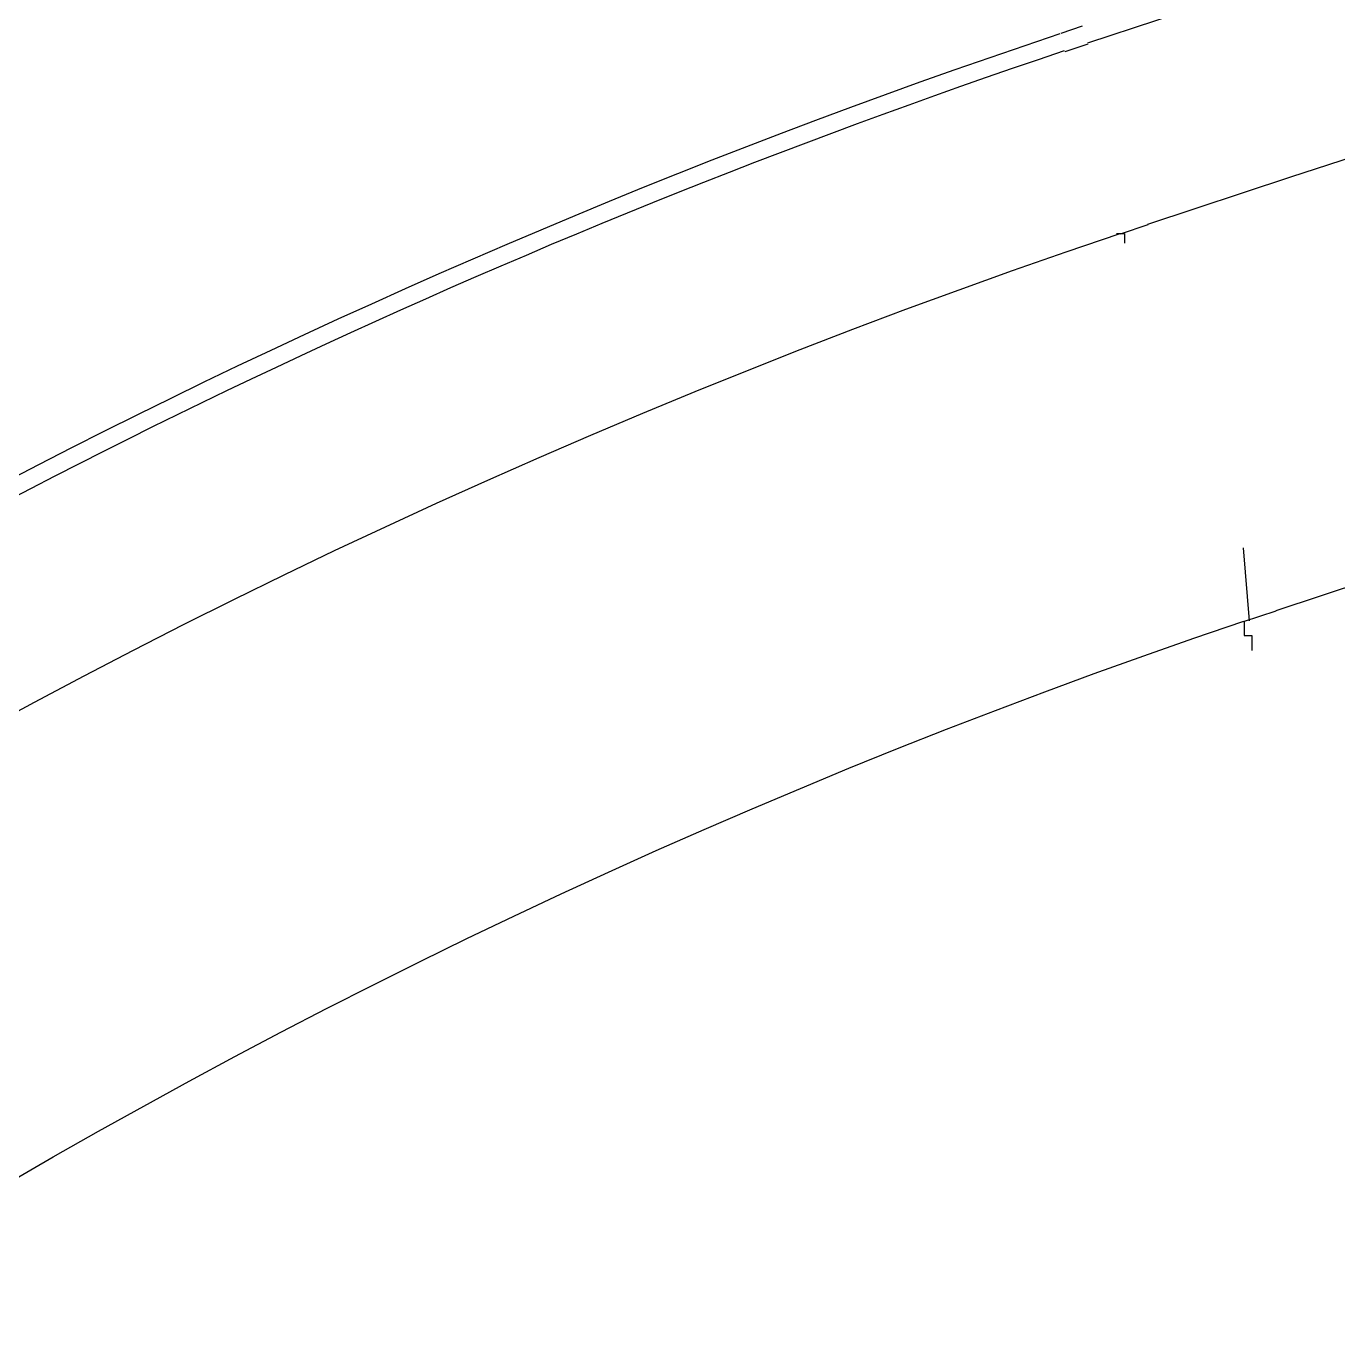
# Model space of a CAD drawing. Header units: millimetres. Extents: x 2698011 to 2856548, y 1019778 to 1210064.
# Drawn here: x 2780818.71 to 2780835.16, y 1124038.85 to 1124055.22 of the extents above; entities that cross this region are included whole.
import ezdxf

# ---------------------------------------------------------------- set-up
doc = ezdxf.new("R2010")
doc.units = ezdxf.units.MM
doc.layers.add('Bloques borde', color=9, linetype='Continuous')
doc.layers.add('Y_ CAJAS', color=9, linetype='Continuous')

# ---------------------------------------------------------------- blocks, each defined once
blk = doc.blocks.new('CO ALURA_  2500 tras 1120 CE ESQ - Inc')
at = {"layer": 'Bloques borde', "linetype": 'Continuous'}
for p, q in [((0.0120407947200079, -0.0844121626092545), (0.0119642378708704, -0.085327835962147)), ((0.0120407947200079, -0.0844121626092545), (0.0119642378708704, -0.085327835962147)), ((0.0119651464987953, -0.08440331996678199), (0.0123733835138751, -0.0845388146660042)), ((0.0119651464987953, -0.08440331996678199), (0.0123733835138751, -0.0845388146660042)), ((0.0104214196400392, -0.0892664900335234), (0.0107674383692142, -0.0893814484011131)), ((0.0104214196400392, -0.0892664900335234), (0.0107674383692142, -0.0893814484011131)), ((0.0097277023308209, -0.0915527210343044), (0.0100156119574706, -0.0916486937446592)), ((0.0097277023308209, -0.0915527210343044), (0.0100156119574706, -0.0916486937446592)), ((0.0099428119387142, -0.0918682225726855), (0.0096719022377556, -0.0917779250377038)), ((0.0099428119387142, -0.0918682225726855), (0.0096719022377556, -0.0917779250377038))]:
    blk.add_line(p, q, dxfattribs=at)
at = {"layer": 'Bloques borde'}
for points in [[(0.0119699369485318, -0.0844090805341722, 0), (0.0119699369485318, -0.0844090805341722, 0), (0.0119699369485318, -0.0844090805341722, 0), (0.0119699369485318, -0.0844090805341722, 0), (0.0119699369485318, -0.0844090805341722, 0), (0.0119699369485318, -0.0844090805341722, 0), (0.0119699369485318, -0.0844090805341722, 0), (0.0119699369485318, -0.0844090805341722, 0), (0.0119699369485318, -0.0844090805341722, 0), (0.0119699369485318, -0.0844090805341722, 0), (0.0119699369485318, -0.0844090805341722, 0), (0.0119699369485318, -0.0844090805341722, 0), (0.0119699369485318, -0.0844090805341722, 0), (0.0119699369485318, -0.0844090805341722, 0), (0.0119699369485318, -0.0844090805341722, 0), (0.0119699369485318, -0.0844090805341722, 0), (0.0119699369485318, -0.0844090805341722, 0), (0.0119699369485318, -0.0844090805341722, 0), (0.0119699369485318, -0.0844090805341722, 0), (0.0119699369485318, -0.0844090805341722, 0), (0.0119699369485318, -0.0844090805341722, 0), (0.0119699369485318, -0.0844090805341722, 0), (0.0119699369485318, -0.0844090805341722, 0), (0.0119699369485318, -0.084399080534169, 0), (0.0119699369485318, -0.084399080534169, 0), (0.0119699369485318, -0.084399080534169, 0), (0.0119699369485318, -0.084399080534169, 0), (0.0119699369485318, -0.084399080534169, 0), (0.0119699369485318, -0.084399080534169, 0), (0.0119699369485318, -0.084399080534169, 0), (0.0119699369485318, -0.084399080534169, 0), (0.0119699369485318, -0.084399080534169, 0), (0.0119699369485318, -0.084399080534169, 0), (0.0119699369485318, -0.084399080534169, 0), (0.0119699369485318, -0.084399080534169, 0), (0.0119699369485318, -0.084399080534169, 0), (0.0119699369485318, -0.084399080534169, 0), (0.0119699369485318, -0.084399080534169, 0), (0.0119699369485318, -0.084399080534169, 0), (0.0119699369485318, -0.084399080534169, 0), (0.0119699369485318, -0.084399080534169, 0), (0.0119699369485318, -0.084399080534169, 0), (0.0119699369485318, -0.084399080534169, 0), (0.0119699369485318, -0.084399080534169, 0), (0.0119699369485318, -0.084399080534169, 0), (0.0119699369485318, -0.084399080534169, 0), (0.0119699369485318, -0.084399080534169, 0), (0.0119699369485318, -0.084399080534169, 0), (0.0119699369485318, -0.084399080534169, 0), (0.0119699369485318, -0.0843890805341658, 0), (0.0119699369485318, -0.0843890805341658, 0), (0.0119699369485318, -0.0843890805341658, 0), (0.0119699369485318, -0.0843890805341658, 0), (0.0119699369485318, -0.0843890805341658, 0), (0.0119699369485318, -0.0843890805341658, 0), (0.0119699369485318, -0.0843890805341658, 0), (0.0119699369485318, -0.0843890805341658, 0), (0.0119699369485318, -0.0843890805341658, 0), (0.0119699369485318, -0.0843890805341658, 0), (0.0119699369485318, -0.0843890805341658, 0), (0.0119699369485318, -0.0843890805341658, 0), (0.0119699369485318, -0.0843890805341658, 0), (0.0119699369485318, -0.0843890805341658, 0), (0.0119699369485318, -0.0843890805341658, 0), (0.0119699369485318, -0.0843890805341658, 0), (0.0119699369485318, -0.0843790805341769, 0), (0.0119699369485318, -0.0843790805341769, 0), (0.0119699369485318, -0.0843790805341769, 0), (0.0119699369485318, -0.0843790805341769, 0), (0.0119699369485318, -0.0843790805341769, 0), (0.0119699369485318, -0.0843790805341769, 0), (0.0119699369485318, -0.0843790805341769, 0), (0.0119699369485318, -0.0843790805341769, 0), (0.0119699369485318, -0.0843790805341769, 0), (0.0119699369485318, -0.0843790805341769, 0), (0.0119699369485318, -0.0843790805341769, 0), (0.0119699369485318, -0.0843790805341769, 0), (0.0119699369485318, -0.0843690805341737, 0), (0.0119699369485318, -0.0843690805341737, 0), (0.0119699369485318, -0.0843690805341737, 0), (0.0119699369485318, -0.0843690805341737, 0), (0.0119699369485318, -0.0843690805341737, 0), (0.0119699369485318, -0.0843690805341737, 0), (0.0119699369485318, -0.0843690805341737, 0), (0.0119699369485318, -0.0843690805341737, 0), (0.0119699369485318, -0.0843690805341737, 0), (0.0119699369485318, -0.0843690805341737, 0), (0.0119699369485318, -0.0843690805341737, 0), (0.0119699369485318, -0.0843590805341705, 0), (0.0119699369485318, -0.0843590805341705, 0), (0.0119699369485318, -0.0843590805341705, 0), (0.0119699369485318, -0.0843590805341705, 0), (0.0119699369485318, -0.0843590805341705, 0), (0.0119699369485318, -0.0843590805341705, 0), (0.0119699369485318, -0.0843590805341705, 0), (0.0119699369485318, -0.0843590805341705, 0), (0.0119699369485318, -0.0843590805341705, 0), (0.0119699369485318, -0.0843590805341705, 0), (0.0119699369485318, -0.0843490805341674, 0), (0.0119699369485318, -0.0843490805341674, 0), (0.0119699369485318, -0.0843490805341674, 0), (0.0119699369485318, -0.0843490805341674, 0), (0.0119699369485318, -0.0843490805341674, 0), (0.0119699369485318, -0.0843490805341674, 0), (0.0119699369485318, -0.0843490805341674, 0), (0.0119699369485318, -0.0843490805341674, 0), (0.0119699369485318, -0.0843490805341674, 0), (0.0119699369485318, -0.0843390805341642, 0), (0.0119699369485318, -0.0843390805341642, 0), (0.0119699369485318, -0.0843390805341642, 0), (0.0119699369485318, -0.0843390805341642, 0), (0.0119699369485318, -0.0843390805341642, 0), (0.0119699369485318, -0.0843390805341642, 0), (0.0119699369485318, -0.0843390805341642, 0), (0.0119699369485318, -0.0843390805341642, 0), (0.0119699369485318, -0.0843290805341752, 0), (0.0119699369485318, -0.0843290805341752, 0), (0.0119699369485318, -0.0843290805341752, 0), (0.0119699369485318, -0.0843290805341752, 0), (0.0119699369485318, -0.0843290805341752, 0), (0.0119699369485318, -0.0843290805341752, 0), (0.0119699369485318, -0.0843290805341752, 0), (0.0119699369485318, -0.0843190805341721, 0), (0.0119699369485318, -0.0843190805341721, 0), (0.0119699369485318, -0.0843190805341721, 0), (0.0119699369485318, -0.0843190805341721, 0), (0.0119699369485318, -0.0843190805341721, 0), (0.0119699369485318, -0.0843190805341721, 0), (0.0119699369485318, -0.0843190805341721, 0), (0.0119699369485318, -0.0843090805341689, 0), (0.0119699369485318, -0.0843090805341689, 0), (0.0119699369485318, -0.0843090805341689, 0), (0.0119699369485318, -0.0843090805341689, 0), (0.0119699369485318, -0.0843090805341689, 0), (0.0119699369485318, -0.0843090805341689, 0), (0.0119699369485318, -0.0843090805341689, 0), (0.0119699369485318, -0.0842990805341657, 0), (0.0119699369485318, -0.0842990805341657, 0), (0.0119699369485318, -0.0842990805341657, 0), (0.0119699369485318, -0.0842990805341657, 0), (0.0119699369485318, -0.0842990805341657, 0), (0.0119699369485318, -0.0842990805341657, 0), (0.0119699369485318, -0.0842890805341767, 0), (0.0119699369485318, -0.0842890805341767, 0), (0.0119699369485318, -0.0842890805341767, 0), (0.0119699369485318, -0.0842890805341767, 0), (0.0119699369485318, -0.0842890805341767, 0), (0.0119699369485318, -0.0842890805341767, 0), (0.0119699369485318, -0.0842790805341736, 0), (0.0119699369485318, -0.0842790805341736, 0), (0.0119699369485318, -0.0842790805341736, 0), (0.0119699369485318, -0.0842790805341736, 0), (0.0119699369485318, -0.0842790805341736, 0), (0.0119699369485318, -0.0842790805341736, 0), (0.0119699369485318, -0.0842690805341704, 0), (0.0119699369485318, -0.0842690805341704, 0), (0.0119699369485318, -0.0842690805341704, 0), (0.0119699369485318, -0.0842690805341704, 0), (0.0119699369485318, -0.0842690805341704, 0), (0.0119699369485318, -0.0842690805341704, 0), (0.0119699369485318, -0.0842590805341672, 0), (0.0119699369485318, -0.0842590805341672, 0), (0.0119699369485318, -0.0842590805341672, 0), (0.0119699369485318, -0.0842590805341672, 0), (0.0119699369485318, -0.0842590805341672, 0), (0.0119699369485318, -0.084249080534164, 0), (0.0119699369485318, -0.084249080534164, 0), (0.0119699369485318, -0.084249080534164, 0), (0.0119699369485318, -0.084249080534164, 0), (0.0119699369485318, -0.084249080534164, 0), (0.0119699369485318, -0.084249080534164, 0), (0.0119699369485318, -0.0842390805341751, 0), (0.0119699369485318, -0.0842390805341751, 0), (0.0119699369485318, -0.0842390805341751, 0), (0.0119699369485318, -0.0842390805341751, 0), (0.0119699369485318, -0.0842390805341751, 0), (0.0119699369485318, -0.0842290805341719, 0), (0.0120699369485351, -0.0842290805341719, 0), (0.0120699369485351, -0.0842290805341719, 0), (0.0120699369485351, -0.0842290805341719, 0), (0.0120699369485351, -0.0842290805341719, 0), (0.0120699369485351, -0.0842190805341687, 0), (0.0120699369485351, -0.0842190805341687, 0), (0.0120699369485351, -0.0842190805341687, 0), (0.0120699369485351, -0.0842190805341687, 0), (0.0120699369485351, -0.0842190805341687, 0), (0.0120699369485351, -0.0842090805341656, 0), (0.0120699369485351, -0.0842090805341656, 0), (0.0120699369485351, -0.0842090805341656, 0), (0.0120699369485351, -0.0842090805341656, 0), (0.0120699369485351, -0.0841990805341766, 0), (0.0120699369485351, -0.0841990805341766, 0), (0.0120699369485351, -0.0841990805341766, 0), (0.0120699369485351, -0.0841990805341766, 0), (0.0120699369485351, -0.0841990805341766, 0), (0.0120699369485351, -0.0841890805341734, 0), (0.0120699369485351, -0.0841890805341734, 0), (0.0120699369485351, -0.0841890805341734, 0), (0.0120699369485351, -0.0841890805341734, 0), (0.0120699369485351, -0.0841890805341734, 0), (0.0120699369485351, -0.0841790805341702, 0), (0.0120699369485351, -0.0841790805341702, 0), (0.0120699369485351, -0.0841790805341702, 0), (0.0120699369485351, -0.0841790805341702, 0), (0.0120699369485351, -0.0841690805341671, 0), (0.0120699369485351, -0.0841690805341671, 0), (0.0120699369485351, -0.0841690805341671, 0), (0.0120699369485351, -0.0841690805341671, 0), (0.0120699369485351, -0.0841590805341781, 0), (0.0120699369485351, -0.0841590805341781, 0), (0.0120699369485351, -0.0841590805341781, 0), (0.0120699369485351, -0.0841590805341781, 0), (0.0120699369485351, -0.0841590805341781, 0), (0.0120699369485351, -0.0841490805341749, 0), (0.0120699369485351, -0.0841490805341749, 0), (0.0120699369485351, -0.0841490805341749, 0), (0.0120699369485351, -0.0841490805341749, 0), (0.0120699369485351, -0.0841390805341718, 0), (0.0120699369485351, -0.0841390805341718, 0), (0.0120699369485351, -0.0841390805341718, 0), (0.0120699369485351, -0.0841390805341718, 0), (0.0120699369485351, -0.0841290805341686, 0), (0.0120699369485351, -0.0841290805341686, 0), (0.0120699369485351, -0.0841290805341686, 0), (0.0120699369485351, -0.0841290805341686, 0), (0.0120699369485351, -0.0841190805341654, 0), (0.0120699369485351, -0.0841190805341654, 0), (0.0120699369485351, -0.0841190805341654, 0), (0.0120699369485351, -0.0841190805341654, 0), (0.0120699369485351, -0.0841090805341764, 0), (0.0120699369485351, -0.0841090805341764, 0), (0.0120699369485351, -0.0841090805341764, 0), (0.0120699369485351, -0.0841090805341764, 0), (0.0120699369485351, -0.0840990805341733, 0), (0.0120699369485351, -0.0840990805341733, 0), (0.0120699369485351, -0.0840990805341733, 0), (0.0120699369485351, -0.0840990805341733, 0), (0.0120699369485351, -0.0840890805341701, 0), (0.0120699369485351, -0.0840890805341701, 0), (0.0120699369485351, -0.0840890805341701, 0), (0.0120699369485351, -0.0840890805341701, 0), (0.0120699369485351, -0.0840790805341669, 0), (0.0120699369485351, -0.0840790805341669, 0), (0.0120699369485351, -0.0840790805341669, 0), (0.0120699369485351, -0.084069080534178, 0), (0.0120699369485351, -0.084069080534178, 0), (0.0120699369485351, -0.084069080534178, 0), (0.0120699369485351, -0.084069080534178, 0), (0.0120699369485351, -0.0840590805341748, 0), (0.0120699369485351, -0.0840590805341748, 0), (0.0120699369485351, -0.0840590805341748, 0), (0.0120699369485351, -0.0840590805341748, 0), (0.0120699369485351, -0.0840490805341716, 0), (0.0120699369485351, -0.0840490805341716, 0), (0.0120699369485351, -0.0840490805341716, 0), (0.0120699369485351, -0.0840390805341684, 0)], [(0.0119699369485318, -0.0844090805341722, 0), (0.0119699369485318, -0.0844090805341722, 0), (0.0119699369485318, -0.0844090805341722, 0), (0.0119699369485318, -0.0844090805341722, 0), (0.0119699369485318, -0.0844090805341722, 0), (0.0119699369485318, -0.0844090805341722, 0), (0.0119699369485318, -0.0844090805341722, 0), (0.0119699369485318, -0.0844090805341722, 0), (0.0119699369485318, -0.0844090805341722, 0), (0.0119699369485318, -0.0844090805341722, 0), (0.0119699369485318, -0.0844090805341722, 0), (0.0119699369485318, -0.0844090805341722, 0), (0.0119699369485318, -0.0844090805341722, 0), (0.0119699369485318, -0.0844090805341722, 0), (0.0119699369485318, -0.0844090805341722, 0), (0.0119699369485318, -0.0844090805341722, 0), (0.0119699369485318, -0.0844090805341722, 0), (0.0119699369485318, -0.0844090805341722, 0), (0.0119699369485318, -0.0844090805341722, 0), (0.0119699369485318, -0.0844090805341722, 0), (0.0119699369485318, -0.0844090805341722, 0), (0.0119699369485318, -0.0844090805341722, 0), (0.0119699369485318, -0.0844090805341722, 0), (0.0119699369485318, -0.084399080534169, 0), (0.0119699369485318, -0.084399080534169, 0), (0.0119699369485318, -0.084399080534169, 0), (0.0119699369485318, -0.084399080534169, 0), (0.0119699369485318, -0.084399080534169, 0), (0.0119699369485318, -0.084399080534169, 0), (0.0119699369485318, -0.084399080534169, 0), (0.0119699369485318, -0.084399080534169, 0), (0.0119699369485318, -0.084399080534169, 0), (0.0119699369485318, -0.084399080534169, 0), (0.0119699369485318, -0.084399080534169, 0), (0.0119699369485318, -0.084399080534169, 0), (0.0119699369485318, -0.084399080534169, 0), (0.0119699369485318, -0.084399080534169, 0), (0.0119699369485318, -0.084399080534169, 0), (0.0119699369485318, -0.084399080534169, 0), (0.0119699369485318, -0.084399080534169, 0), (0.0119699369485318, -0.084399080534169, 0), (0.0119699369485318, -0.084399080534169, 0), (0.0119699369485318, -0.084399080534169, 0), (0.0119699369485318, -0.084399080534169, 0), (0.0119699369485318, -0.084399080534169, 0), (0.0119699369485318, -0.084399080534169, 0), (0.0119699369485318, -0.084399080534169, 0), (0.0119699369485318, -0.084399080534169, 0), (0.0119699369485318, -0.084399080534169, 0), (0.0119699369485318, -0.0843890805341658, 0), (0.0119699369485318, -0.0843890805341658, 0), (0.0119699369485318, -0.0843890805341658, 0), (0.0119699369485318, -0.0843890805341658, 0), (0.0119699369485318, -0.0843890805341658, 0), (0.0119699369485318, -0.0843890805341658, 0), (0.0119699369485318, -0.0843890805341658, 0), (0.0119699369485318, -0.0843890805341658, 0), (0.0119699369485318, -0.0843890805341658, 0), (0.0119699369485318, -0.0843890805341658, 0), (0.0119699369485318, -0.0843890805341658, 0), (0.0119699369485318, -0.0843890805341658, 0), (0.0119699369485318, -0.0843890805341658, 0), (0.0119699369485318, -0.0843890805341658, 0), (0.0119699369485318, -0.0843890805341658, 0), (0.0119699369485318, -0.0843890805341658, 0), (0.0119699369485318, -0.0843790805341769, 0), (0.0119699369485318, -0.0843790805341769, 0), (0.0119699369485318, -0.0843790805341769, 0), (0.0119699369485318, -0.0843790805341769, 0), (0.0119699369485318, -0.0843790805341769, 0), (0.0119699369485318, -0.0843790805341769, 0), (0.0119699369485318, -0.0843790805341769, 0), (0.0119699369485318, -0.0843790805341769, 0), (0.0119699369485318, -0.0843790805341769, 0), (0.0119699369485318, -0.0843790805341769, 0), (0.0119699369485318, -0.0843790805341769, 0), (0.0119699369485318, -0.0843790805341769, 0), (0.0119699369485318, -0.0843690805341737, 0), (0.0119699369485318, -0.0843690805341737, 0), (0.0119699369485318, -0.0843690805341737, 0), (0.0119699369485318, -0.0843690805341737, 0), (0.0119699369485318, -0.0843690805341737, 0), (0.0119699369485318, -0.0843690805341737, 0), (0.0119699369485318, -0.0843690805341737, 0), (0.0119699369485318, -0.0843690805341737, 0), (0.0119699369485318, -0.0843690805341737, 0), (0.0119699369485318, -0.0843690805341737, 0), (0.0119699369485318, -0.0843690805341737, 0), (0.0119699369485318, -0.0843590805341705, 0), (0.0119699369485318, -0.0843590805341705, 0), (0.0119699369485318, -0.0843590805341705, 0), (0.0119699369485318, -0.0843590805341705, 0), (0.0119699369485318, -0.0843590805341705, 0), (0.0119699369485318, -0.0843590805341705, 0), (0.0119699369485318, -0.0843590805341705, 0), (0.0119699369485318, -0.0843590805341705, 0), (0.0119699369485318, -0.0843590805341705, 0), (0.0119699369485318, -0.0843590805341705, 0), (0.0119699369485318, -0.0843490805341674, 0), (0.0119699369485318, -0.0843490805341674, 0), (0.0119699369485318, -0.0843490805341674, 0), (0.0119699369485318, -0.0843490805341674, 0), (0.0119699369485318, -0.0843490805341674, 0), (0.0119699369485318, -0.0843490805341674, 0), (0.0119699369485318, -0.0843490805341674, 0), (0.0119699369485318, -0.0843490805341674, 0), (0.0119699369485318, -0.0843490805341674, 0), (0.0119699369485318, -0.0843390805341642, 0), (0.0119699369485318, -0.0843390805341642, 0), (0.0119699369485318, -0.0843390805341642, 0), (0.0119699369485318, -0.0843390805341642, 0), (0.0119699369485318, -0.0843390805341642, 0), (0.0119699369485318, -0.0843390805341642, 0), (0.0119699369485318, -0.0843390805341642, 0), (0.0119699369485318, -0.0843390805341642, 0), (0.0119699369485318, -0.0843290805341752, 0), (0.0119699369485318, -0.0843290805341752, 0), (0.0119699369485318, -0.0843290805341752, 0), (0.0119699369485318, -0.0843290805341752, 0), (0.0119699369485318, -0.0843290805341752, 0), (0.0119699369485318, -0.0843290805341752, 0), (0.0119699369485318, -0.0843290805341752, 0), (0.0119699369485318, -0.0843190805341721, 0), (0.0119699369485318, -0.0843190805341721, 0), (0.0119699369485318, -0.0843190805341721, 0), (0.0119699369485318, -0.0843190805341721, 0), (0.0119699369485318, -0.0843190805341721, 0), (0.0119699369485318, -0.0843190805341721, 0), (0.0119699369485318, -0.0843190805341721, 0), (0.0119699369485318, -0.0843090805341689, 0), (0.0119699369485318, -0.0843090805341689, 0), (0.0119699369485318, -0.0843090805341689, 0), (0.0119699369485318, -0.0843090805341689, 0), (0.0119699369485318, -0.0843090805341689, 0), (0.0119699369485318, -0.0843090805341689, 0), (0.0119699369485318, -0.0843090805341689, 0), (0.0119699369485318, -0.0842990805341657, 0), (0.0119699369485318, -0.0842990805341657, 0), (0.0119699369485318, -0.0842990805341657, 0), (0.0119699369485318, -0.0842990805341657, 0), (0.0119699369485318, -0.0842990805341657, 0), (0.0119699369485318, -0.0842990805341657, 0), (0.0119699369485318, -0.0842890805341767, 0), (0.0119699369485318, -0.0842890805341767, 0), (0.0119699369485318, -0.0842890805341767, 0), (0.0119699369485318, -0.0842890805341767, 0), (0.0119699369485318, -0.0842890805341767, 0), (0.0119699369485318, -0.0842890805341767, 0), (0.0119699369485318, -0.0842790805341736, 0), (0.0119699369485318, -0.0842790805341736, 0), (0.0119699369485318, -0.0842790805341736, 0), (0.0119699369485318, -0.0842790805341736, 0), (0.0119699369485318, -0.0842790805341736, 0), (0.0119699369485318, -0.0842790805341736, 0), (0.0119699369485318, -0.0842690805341704, 0), (0.0119699369485318, -0.0842690805341704, 0), (0.0119699369485318, -0.0842690805341704, 0), (0.0119699369485318, -0.0842690805341704, 0), (0.0119699369485318, -0.0842690805341704, 0), (0.0119699369485318, -0.0842690805341704, 0), (0.0119699369485318, -0.0842590805341672, 0), (0.0119699369485318, -0.0842590805341672, 0), (0.0119699369485318, -0.0842590805341672, 0), (0.0119699369485318, -0.0842590805341672, 0), (0.0119699369485318, -0.0842590805341672, 0), (0.0119699369485318, -0.084249080534164, 0), (0.0119699369485318, -0.084249080534164, 0), (0.0119699369485318, -0.084249080534164, 0), (0.0119699369485318, -0.084249080534164, 0), (0.0119699369485318, -0.084249080534164, 0), (0.0119699369485318, -0.084249080534164, 0), (0.0119699369485318, -0.0842390805341751, 0), (0.0119699369485318, -0.0842390805341751, 0), (0.0119699369485318, -0.0842390805341751, 0), (0.0119699369485318, -0.0842390805341751, 0), (0.0119699369485318, -0.0842390805341751, 0), (0.0119699369485318, -0.0842290805341719, 0), (0.0120699369485351, -0.0842290805341719, 0), (0.0120699369485351, -0.0842290805341719, 0), (0.0120699369485351, -0.0842290805341719, 0), (0.0120699369485351, -0.0842290805341719, 0), (0.0120699369485351, -0.0842190805341687, 0), (0.0120699369485351, -0.0842190805341687, 0), (0.0120699369485351, -0.0842190805341687, 0), (0.0120699369485351, -0.0842190805341687, 0), (0.0120699369485351, -0.0842190805341687, 0), (0.0120699369485351, -0.0842090805341656, 0), (0.0120699369485351, -0.0842090805341656, 0), (0.0120699369485351, -0.0842090805341656, 0), (0.0120699369485351, -0.0842090805341656, 0), (0.0120699369485351, -0.0841990805341766, 0), (0.0120699369485351, -0.0841990805341766, 0), (0.0120699369485351, -0.0841990805341766, 0), (0.0120699369485351, -0.0841990805341766, 0), (0.0120699369485351, -0.0841990805341766, 0), (0.0120699369485351, -0.0841890805341734, 0), (0.0120699369485351, -0.0841890805341734, 0), (0.0120699369485351, -0.0841890805341734, 0), (0.0120699369485351, -0.0841890805341734, 0), (0.0120699369485351, -0.0841890805341734, 0), (0.0120699369485351, -0.0841790805341702, 0), (0.0120699369485351, -0.0841790805341702, 0), (0.0120699369485351, -0.0841790805341702, 0), (0.0120699369485351, -0.0841790805341702, 0), (0.0120699369485351, -0.0841690805341671, 0), (0.0120699369485351, -0.0841690805341671, 0), (0.0120699369485351, -0.0841690805341671, 0), (0.0120699369485351, -0.0841690805341671, 0), (0.0120699369485351, -0.0841590805341781, 0), (0.0120699369485351, -0.0841590805341781, 0), (0.0120699369485351, -0.0841590805341781, 0), (0.0120699369485351, -0.0841590805341781, 0), (0.0120699369485351, -0.0841590805341781, 0), (0.0120699369485351, -0.0841490805341749, 0), (0.0120699369485351, -0.0841490805341749, 0), (0.0120699369485351, -0.0841490805341749, 0), (0.0120699369485351, -0.0841490805341749, 0), (0.0120699369485351, -0.0841390805341718, 0), (0.0120699369485351, -0.0841390805341718, 0), (0.0120699369485351, -0.0841390805341718, 0), (0.0120699369485351, -0.0841390805341718, 0), (0.0120699369485351, -0.0841290805341686, 0), (0.0120699369485351, -0.0841290805341686, 0), (0.0120699369485351, -0.0841290805341686, 0), (0.0120699369485351, -0.0841290805341686, 0), (0.0120699369485351, -0.0841190805341654, 0), (0.0120699369485351, -0.0841190805341654, 0), (0.0120699369485351, -0.0841190805341654, 0), (0.0120699369485351, -0.0841190805341654, 0), (0.0120699369485351, -0.0841090805341764, 0), (0.0120699369485351, -0.0841090805341764, 0), (0.0120699369485351, -0.0841090805341764, 0), (0.0120699369485351, -0.0841090805341764, 0), (0.0120699369485351, -0.0840990805341733, 0), (0.0120699369485351, -0.0840990805341733, 0), (0.0120699369485351, -0.0840990805341733, 0), (0.0120699369485351, -0.0840990805341733, 0), (0.0120699369485351, -0.0840890805341701, 0), (0.0120699369485351, -0.0840890805341701, 0), (0.0120699369485351, -0.0840890805341701, 0), (0.0120699369485351, -0.0840890805341701, 0), (0.0120699369485351, -0.0840790805341669, 0), (0.0120699369485351, -0.0840790805341669, 0), (0.0120699369485351, -0.0840790805341669, 0), (0.0120699369485351, -0.084069080534178, 0), (0.0120699369485351, -0.084069080534178, 0), (0.0120699369485351, -0.084069080534178, 0), (0.0120699369485351, -0.084069080534178, 0), (0.0120699369485351, -0.0840590805341748, 0), (0.0120699369485351, -0.0840590805341748, 0), (0.0120699369485351, -0.0840590805341748, 0), (0.0120699369485351, -0.0840590805341748, 0), (0.0120699369485351, -0.0840490805341716, 0), (0.0120699369485351, -0.0840490805341716, 0), (0.0120699369485351, -0.0840490805341716, 0), (0.0120699369485351, -0.0840390805341684, 0)], [(0.0103699369485355, -0.0892690805341658, 0), (0.0103699369485355, -0.0892690805341658, 0), (0.0103699369485355, -0.0892690805341658, 0), (0.0103699369485355, -0.0892690805341658, 0), (0.0103699369485355, -0.0892690805341658, 0), (0.0103699369485355, -0.0892690805341658, 0), (0.0103699369485355, -0.0892690805341658, 0), (0.0103699369485355, -0.0892690805341658, 0), (0.0103699369485355, -0.0892690805341658, 0), (0.0103699369485355, -0.0892690805341658, 0), (0.0103699369485355, -0.0892690805341658, 0), (0.0103699369485355, -0.0892690805341658, 0), (0.0103699369485355, -0.0892690805341658, 0), (0.0103699369485355, -0.0892690805341658, 0), (0.0103699369485355, -0.0892690805341658, 0), (0.0103699369485355, -0.0892690805341658, 0), (0.0103699369485355, -0.0892690805341658, 0), (0.0103699369485355, -0.0892690805341658, 0), (0.0103699369485355, -0.0892690805341658, 0), (0.0103699369485355, -0.0892690805341658, 0), (0.0103699369485355, -0.0892690805341658, 0), (0.0103699369485355, -0.0892690805341658, 0), (0.0103699369485355, -0.0892690805341658, 0), (0.0103699369485355, -0.0892690805341658, 0), (0.0104699369485388, -0.0892690805341658, 0), (0.0104699369485388, -0.0892690805341658, 0), (0.0104699369485388, -0.0892690805341658, 0), (0.0104699369485388, -0.0892690805341658, 0), (0.0104699369485388, -0.0892690805341658, 0), (0.0104699369485388, -0.0892690805341658, 0), (0.0104699369485388, -0.0892690805341658, 0), (0.0104699369485388, -0.0892690805341658, 0), (0.0104699369485388, -0.0892690805341658, 0), (0.0104699369485388, -0.0892690805341658, 0), (0.0104699369485388, -0.0892690805341658, 0), (0.0104699369485388, -0.0892690805341658, 0), (0.0104699369485388, -0.0892690805341658, 0), (0.0104699369485388, -0.0892690805341658, 0), (0.0104699369485388, -0.0892690805341658, 0), (0.0104699369485388, -0.0892690805341658, 0), (0.0104699369485388, -0.0892690805341658, 0), (0.0104699369485388, -0.0892690805341658, 0), (0.0104699369485388, -0.0892690805341658, 0), (0.0104699369485388, -0.0892690805341658, 0), (0.0104699369485388, -0.0892690805341658, 0), (0.0104699369485388, -0.0892690805341658, 0), (0.0104699369485388, -0.0892690805341658, 0), (0.0104699369485388, -0.0892690805341658, 0), (0.0104699369485388, -0.0892590805341769, 0), (0.0104699369485388, -0.0892590805341769, 0), (0.0104699369485388, -0.0892590805341769, 0), (0.0104699369485388, -0.0892590805341769, 0), (0.0104699369485388, -0.0892590805341769, 0), (0.0104699369485388, -0.0892590805341769, 0), (0.0104699369485388, -0.0892590805341769, 0), (0.0104699369485388, -0.0892590805341769, 0), (0.0104699369485388, -0.0892590805341769, 0), (0.0104699369485388, -0.0892590805341769, 0), (0.0104699369485388, -0.0892590805341769, 0), (0.0104699369485388, -0.0892590805341769, 0), (0.0104699369485388, -0.0892590805341769, 0), (0.0104699369485388, -0.0892590805341769, 0), (0.0104699369485388, -0.0892590805341769, 0), (0.0104699369485388, -0.0892590805341769, 0), (0.0104699369485388, -0.0892590805341769, 0), (0.0104699369485388, -0.0892590805341769, 0), (0.0104699369485388, -0.0892590805341769, 0), (0.0104699369485388, -0.0892590805341769, 0), (0.0104699369485388, -0.0892590805341769, 0), (0.0104699369485388, -0.0892590805341769, 0), (0.0104699369485388, -0.0892590805341769, 0), (0.0104699369485388, -0.0892590805341769, 0), (0.0104699369485388, -0.0892590805341769, 0), (0.0104699369485388, -0.0892490805341737, 0), (0.0104699369485388, -0.0892490805341737, 0), (0.0104699369485388, -0.0892490805341737, 0), (0.0104699369485388, -0.0892490805341737, 0), (0.0104699369485388, -0.0892490805341737, 0), (0.0104699369485388, -0.0892490805341737, 0), (0.0104699369485388, -0.0892490805341737, 0), (0.0104699369485388, -0.0892490805341737, 0), (0.0104699369485388, -0.0892490805341737, 0), (0.0104699369485388, -0.0892490805341737, 0), (0.0104699369485388, -0.0892490805341737, 0), (0.0104699369485388, -0.0892490805341737, 0), (0.0104699369485388, -0.0892490805341737, 0), (0.0104699369485388, -0.0892490805341737, 0), (0.0104699369485388, -0.0892490805341737, 0), (0.0104699369485388, -0.0892490805341737, 0), (0.0104699369485388, -0.0892490805341737, 0), (0.0104699369485388, -0.0892390805341705, 0), (0.0104699369485388, -0.0892390805341705, 0), (0.0104699369485388, -0.0892390805341705, 0), (0.0104699369485388, -0.0892390805341705, 0), (0.0104699369485388, -0.0892390805341705, 0), (0.0104699369485388, -0.0892390805341705, 0), (0.0104699369485388, -0.0892390805341705, 0), (0.0104699369485388, -0.0892390805341705, 0), (0.0104699369485388, -0.0892390805341705, 0), (0.0104699369485388, -0.0892390805341705, 0), (0.0104699369485388, -0.0892390805341705, 0), (0.0104699369485388, -0.0892390805341705, 0), (0.0104699369485388, -0.0892390805341705, 0), (0.0104699369485388, -0.0892390805341705, 0), (0.0104699369485388, -0.0892390805341705, 0), (0.0104699369485388, -0.0892290805341674, 0), (0.0104699369485388, -0.0892290805341674, 0), (0.0104699369485388, -0.0892290805341674, 0), (0.0104699369485388, -0.0892290805341674, 0), (0.0104699369485388, -0.0892290805341674, 0), (0.0104699369485388, -0.0892290805341674, 0), (0.0104699369485388, -0.0892290805341674, 0), (0.0104699369485388, -0.0892290805341674, 0), (0.0104699369485388, -0.0892290805341674, 0), (0.0104699369485388, -0.0892290805341674, 0), (0.0104699369485388, -0.0892290805341674, 0), (0.0104699369485388, -0.0892290805341674, 0), (0.0104699369485388, -0.0892290805341674, 0), (0.0104699369485388, -0.0892290805341674, 0), (0.0104699369485388, -0.0892190805341642, 0), (0.0104699369485388, -0.0892190805341642, 0), (0.0104699369485388, -0.0892190805341642, 0), (0.0104699369485388, -0.0892190805341642, 0), (0.0104699369485388, -0.0892190805341642, 0), (0.0104699369485388, -0.0892190805341642, 0), (0.0104699369485388, -0.0892190805341642, 0), (0.0104699369485388, -0.0892190805341642, 0), (0.0104699369485388, -0.0892190805341642, 0), (0.0104699369485388, -0.0892190805341642, 0), (0.0104699369485388, -0.0892190805341642, 0), (0.0104699369485388, -0.0892090805341752, 0), (0.0104699369485388, -0.0892090805341752, 0), (0.0104699369485388, -0.0892090805341752, 0), (0.0104699369485388, -0.0892090805341752, 0), (0.0104699369485388, -0.0892090805341752, 0), (0.0104699369485388, -0.0892090805341752, 0), (0.0104699369485388, -0.0892090805341752, 0), (0.0104699369485388, -0.0892090805341752, 0), (0.0104699369485388, -0.0892090805341752, 0), (0.0104699369485388, -0.0892090805341752, 0), (0.0104699369485388, -0.0892090805341752, 0), (0.0104699369485388, -0.089199080534172, 0), (0.0104699369485388, -0.089199080534172, 0), (0.0104699369485388, -0.089199080534172, 0), (0.0104699369485388, -0.089199080534172, 0), (0.0104699369485388, -0.089199080534172, 0), (0.0104699369485388, -0.089199080534172, 0), (0.0104699369485388, -0.089199080534172, 0), (0.0104699369485388, -0.089199080534172, 0), (0.0104699369485388, -0.089199080534172, 0), (0.0104699369485388, -0.089199080534172, 0), (0.0104699369485388, -0.0891890805341689, 0), (0.0104699369485388, -0.0891890805341689, 0), (0.0104699369485388, -0.0891890805341689, 0), (0.0104699369485388, -0.0891890805341689, 0), (0.0104699369485388, -0.0891890805341689, 0), (0.0104699369485388, -0.0891890805341689, 0), (0.0104699369485388, -0.0891890805341689, 0), (0.0104699369485388, -0.0891890805341689, 0), (0.0104699369485388, -0.0891890805341689, 0), (0.0104699369485388, -0.0891890805341689, 0), (0.0104699369485388, -0.0891790805341657, 0), (0.0104699369485388, -0.0891790805341657, 0), (0.0104699369485388, -0.0891790805341657, 0), (0.0104699369485388, -0.0891790805341657, 0), (0.0104699369485388, -0.0891790805341657, 0), (0.0104699369485388, -0.0891790805341657, 0), (0.0104699369485388, -0.0891790805341657, 0), (0.0104699369485388, -0.0891790805341657, 0), (0.0104699369485388, -0.0891790805341657, 0), (0.0104699369485388, -0.0891690805341767, 0), (0.0104699369485388, -0.0891690805341767, 0), (0.0104699369485388, -0.0891690805341767, 0), (0.0104699369485388, -0.0891690805341767, 0), (0.0104699369485388, -0.0891690805341767, 0), (0.0104699369485388, -0.0891690805341767, 0), (0.0104699369485388, -0.0891690805341767, 0), (0.0104699369485388, -0.0891690805341767, 0), (0.0104699369485388, -0.0891590805341736, 0), (0.0104699369485388, -0.0891590805341736, 0), (0.0104699369485388, -0.0891590805341736, 0), (0.0104699369485388, -0.0891590805341736, 0), (0.0104699369485388, -0.0891590805341736, 0), (0.0104699369485388, -0.0891590805341736, 0), (0.0104699369485388, -0.0891590805341736, 0), (0.0104699369485388, -0.0891590805341736, 0), (0.0104699369485388, -0.0891490805341704, 0), (0.0104699369485388, -0.0891490805341704, 0), (0.0104699369485388, -0.0891490805341704, 0), (0.0104699369485388, -0.0891490805341704, 0), (0.0104699369485388, -0.0891490805341704, 0), (0.0104699369485388, -0.0891490805341704, 0)], [(0.0103699369485355, -0.0892690805341658, 0), (0.0103699369485355, -0.0892690805341658, 0), (0.0103699369485355, -0.0892690805341658, 0), (0.0103699369485355, -0.0892690805341658, 0), (0.0103699369485355, -0.0892690805341658, 0), (0.0103699369485355, -0.0892690805341658, 0), (0.0103699369485355, -0.0892690805341658, 0), (0.0103699369485355, -0.0892690805341658, 0), (0.0103699369485355, -0.0892690805341658, 0), (0.0103699369485355, -0.0892690805341658, 0), (0.0103699369485355, -0.0892690805341658, 0), (0.0103699369485355, -0.0892690805341658, 0), (0.0103699369485355, -0.0892690805341658, 0), (0.0103699369485355, -0.0892690805341658, 0), (0.0103699369485355, -0.0892690805341658, 0), (0.0103699369485355, -0.0892690805341658, 0), (0.0103699369485355, -0.0892690805341658, 0), (0.0103699369485355, -0.0892690805341658, 0), (0.0103699369485355, -0.0892690805341658, 0), (0.0103699369485355, -0.0892690805341658, 0), (0.0103699369485355, -0.0892690805341658, 0), (0.0103699369485355, -0.0892690805341658, 0), (0.0103699369485355, -0.0892690805341658, 0), (0.0103699369485355, -0.0892690805341658, 0), (0.0104699369485388, -0.0892690805341658, 0), (0.0104699369485388, -0.0892690805341658, 0), (0.0104699369485388, -0.0892690805341658, 0), (0.0104699369485388, -0.0892690805341658, 0), (0.0104699369485388, -0.0892690805341658, 0), (0.0104699369485388, -0.0892690805341658, 0), (0.0104699369485388, -0.0892690805341658, 0), (0.0104699369485388, -0.0892690805341658, 0), (0.0104699369485388, -0.0892690805341658, 0), (0.0104699369485388, -0.0892690805341658, 0), (0.0104699369485388, -0.0892690805341658, 0), (0.0104699369485388, -0.0892690805341658, 0), (0.0104699369485388, -0.0892690805341658, 0), (0.0104699369485388, -0.0892690805341658, 0), (0.0104699369485388, -0.0892690805341658, 0), (0.0104699369485388, -0.0892690805341658, 0), (0.0104699369485388, -0.0892690805341658, 0), (0.0104699369485388, -0.0892690805341658, 0), (0.0104699369485388, -0.0892690805341658, 0), (0.0104699369485388, -0.0892690805341658, 0), (0.0104699369485388, -0.0892690805341658, 0), (0.0104699369485388, -0.0892690805341658, 0), (0.0104699369485388, -0.0892690805341658, 0), (0.0104699369485388, -0.0892690805341658, 0), (0.0104699369485388, -0.0892590805341769, 0), (0.0104699369485388, -0.0892590805341769, 0), (0.0104699369485388, -0.0892590805341769, 0), (0.0104699369485388, -0.0892590805341769, 0), (0.0104699369485388, -0.0892590805341769, 0), (0.0104699369485388, -0.0892590805341769, 0), (0.0104699369485388, -0.0892590805341769, 0), (0.0104699369485388, -0.0892590805341769, 0), (0.0104699369485388, -0.0892590805341769, 0), (0.0104699369485388, -0.0892590805341769, 0), (0.0104699369485388, -0.0892590805341769, 0), (0.0104699369485388, -0.0892590805341769, 0), (0.0104699369485388, -0.0892590805341769, 0), (0.0104699369485388, -0.0892590805341769, 0), (0.0104699369485388, -0.0892590805341769, 0), (0.0104699369485388, -0.0892590805341769, 0), (0.0104699369485388, -0.0892590805341769, 0), (0.0104699369485388, -0.0892590805341769, 0), (0.0104699369485388, -0.0892590805341769, 0), (0.0104699369485388, -0.0892590805341769, 0), (0.0104699369485388, -0.0892590805341769, 0), (0.0104699369485388, -0.0892590805341769, 0), (0.0104699369485388, -0.0892590805341769, 0), (0.0104699369485388, -0.0892590805341769, 0), (0.0104699369485388, -0.0892590805341769, 0), (0.0104699369485388, -0.0892490805341737, 0), (0.0104699369485388, -0.0892490805341737, 0), (0.0104699369485388, -0.0892490805341737, 0), (0.0104699369485388, -0.0892490805341737, 0), (0.0104699369485388, -0.0892490805341737, 0), (0.0104699369485388, -0.0892490805341737, 0), (0.0104699369485388, -0.0892490805341737, 0), (0.0104699369485388, -0.0892490805341737, 0), (0.0104699369485388, -0.0892490805341737, 0), (0.0104699369485388, -0.0892490805341737, 0), (0.0104699369485388, -0.0892490805341737, 0), (0.0104699369485388, -0.0892490805341737, 0), (0.0104699369485388, -0.0892490805341737, 0), (0.0104699369485388, -0.0892490805341737, 0), (0.0104699369485388, -0.0892490805341737, 0), (0.0104699369485388, -0.0892490805341737, 0), (0.0104699369485388, -0.0892490805341737, 0), (0.0104699369485388, -0.0892390805341705, 0), (0.0104699369485388, -0.0892390805341705, 0), (0.0104699369485388, -0.0892390805341705, 0), (0.0104699369485388, -0.0892390805341705, 0), (0.0104699369485388, -0.0892390805341705, 0), (0.0104699369485388, -0.0892390805341705, 0), (0.0104699369485388, -0.0892390805341705, 0), (0.0104699369485388, -0.0892390805341705, 0), (0.0104699369485388, -0.0892390805341705, 0), (0.0104699369485388, -0.0892390805341705, 0), (0.0104699369485388, -0.0892390805341705, 0), (0.0104699369485388, -0.0892390805341705, 0), (0.0104699369485388, -0.0892390805341705, 0), (0.0104699369485388, -0.0892390805341705, 0), (0.0104699369485388, -0.0892390805341705, 0), (0.0104699369485388, -0.0892290805341674, 0), (0.0104699369485388, -0.0892290805341674, 0), (0.0104699369485388, -0.0892290805341674, 0), (0.0104699369485388, -0.0892290805341674, 0), (0.0104699369485388, -0.0892290805341674, 0), (0.0104699369485388, -0.0892290805341674, 0), (0.0104699369485388, -0.0892290805341674, 0), (0.0104699369485388, -0.0892290805341674, 0), (0.0104699369485388, -0.0892290805341674, 0), (0.0104699369485388, -0.0892290805341674, 0), (0.0104699369485388, -0.0892290805341674, 0), (0.0104699369485388, -0.0892290805341674, 0), (0.0104699369485388, -0.0892290805341674, 0), (0.0104699369485388, -0.0892290805341674, 0), (0.0104699369485388, -0.0892190805341642, 0), (0.0104699369485388, -0.0892190805341642, 0), (0.0104699369485388, -0.0892190805341642, 0), (0.0104699369485388, -0.0892190805341642, 0), (0.0104699369485388, -0.0892190805341642, 0), (0.0104699369485388, -0.0892190805341642, 0), (0.0104699369485388, -0.0892190805341642, 0), (0.0104699369485388, -0.0892190805341642, 0), (0.0104699369485388, -0.0892190805341642, 0), (0.0104699369485388, -0.0892190805341642, 0), (0.0104699369485388, -0.0892190805341642, 0), (0.0104699369485388, -0.0892090805341752, 0), (0.0104699369485388, -0.0892090805341752, 0), (0.0104699369485388, -0.0892090805341752, 0), (0.0104699369485388, -0.0892090805341752, 0), (0.0104699369485388, -0.0892090805341752, 0), (0.0104699369485388, -0.0892090805341752, 0), (0.0104699369485388, -0.0892090805341752, 0), (0.0104699369485388, -0.0892090805341752, 0), (0.0104699369485388, -0.0892090805341752, 0), (0.0104699369485388, -0.0892090805341752, 0), (0.0104699369485388, -0.0892090805341752, 0), (0.0104699369485388, -0.089199080534172, 0), (0.0104699369485388, -0.089199080534172, 0), (0.0104699369485388, -0.089199080534172, 0), (0.0104699369485388, -0.089199080534172, 0), (0.0104699369485388, -0.089199080534172, 0), (0.0104699369485388, -0.089199080534172, 0), (0.0104699369485388, -0.089199080534172, 0), (0.0104699369485388, -0.089199080534172, 0), (0.0104699369485388, -0.089199080534172, 0), (0.0104699369485388, -0.089199080534172, 0), (0.0104699369485388, -0.0891890805341689, 0), (0.0104699369485388, -0.0891890805341689, 0), (0.0104699369485388, -0.0891890805341689, 0), (0.0104699369485388, -0.0891890805341689, 0), (0.0104699369485388, -0.0891890805341689, 0), (0.0104699369485388, -0.0891890805341689, 0), (0.0104699369485388, -0.0891890805341689, 0), (0.0104699369485388, -0.0891890805341689, 0), (0.0104699369485388, -0.0891890805341689, 0), (0.0104699369485388, -0.0891890805341689, 0), (0.0104699369485388, -0.0891790805341657, 0), (0.0104699369485388, -0.0891790805341657, 0), (0.0104699369485388, -0.0891790805341657, 0), (0.0104699369485388, -0.0891790805341657, 0), (0.0104699369485388, -0.0891790805341657, 0), (0.0104699369485388, -0.0891790805341657, 0), (0.0104699369485388, -0.0891790805341657, 0), (0.0104699369485388, -0.0891790805341657, 0), (0.0104699369485388, -0.0891790805341657, 0), (0.0104699369485388, -0.0891690805341767, 0), (0.0104699369485388, -0.0891690805341767, 0), (0.0104699369485388, -0.0891690805341767, 0), (0.0104699369485388, -0.0891690805341767, 0), (0.0104699369485388, -0.0891690805341767, 0), (0.0104699369485388, -0.0891690805341767, 0), (0.0104699369485388, -0.0891690805341767, 0), (0.0104699369485388, -0.0891690805341767, 0), (0.0104699369485388, -0.0891590805341736, 0), (0.0104699369485388, -0.0891590805341736, 0), (0.0104699369485388, -0.0891590805341736, 0), (0.0104699369485388, -0.0891590805341736, 0), (0.0104699369485388, -0.0891590805341736, 0), (0.0104699369485388, -0.0891590805341736, 0), (0.0104699369485388, -0.0891590805341736, 0), (0.0104699369485388, -0.0891590805341736, 0), (0.0104699369485388, -0.0891490805341704, 0), (0.0104699369485388, -0.0891490805341704, 0), (0.0104699369485388, -0.0891490805341704, 0), (0.0104699369485388, -0.0891490805341704, 0), (0.0104699369485388, -0.0891490805341704, 0), (0.0104699369485388, -0.0891490805341704, 0)]]:
    blk.add_polyline3d(points, dxfattribs=at)
at = {"layer": 'Bloques borde', "linetype": 'Continuous'}
for centre, radius, start, end in [((0.0387500000000216, -0.0049999999999955), 0.0838030050693119, 194.5428409947414, 251.3608208451487), ((0.0387500000000216, -0.0049999999999955), 0.0838030050693119, 194.5428409947414, 251.3608208451487), ((0.0387500000000216, -0.0049999999999955), 0.0889065367020277, 193.798197753696, 251.4158478557629), ((0.0387500000000216, -0.0049999999999955), 0.0889065367020277, 193.798197753696, 251.4158478557629), ((0.0387500000000216, -0.0049999999999955), 0.0915218764150334, 232.8954872161368, 251.4717960934553), ((0.0387500000000216, -0.0049999999999955), 0.0915218764150334, 232.8954872161368, 251.4717960934553), ((0.0387500000000216, -0.0049999999999955), 0.0913014680748101, 237.65799394767, 251.4602594623382), ((0.0387500000000216, -0.0049999999999955), 0.0913014680748101, 237.65799394767, 251.4602594623382), ((0.2464937505991429, 0.6214523398368073), 0.7438024942777945, 251.6534774798266, 288.3138769210472), ((0.2464937505991429, 0.6214523398368073), 0.7438024942777945, 251.6534774798266, 288.3138769210472), ((0.2464937505991429, 0.6214523398368073), 0.748906355878527, 251.6534774798266, 288.3192356440877), ((0.2464937505991429, 0.6214523398368073), 0.748906355878527, 251.6534774798266, 288.3192356440877), ((0.2464937505991429, 0.6214523398368073), 0.7513014362501088, 251.6534774798266, 288.3240540333489), ((0.2464937505991429, 0.6214523398368073), 0.7513014362501088, 251.6534774798266, 288.3240540333489)]:
    blk.add_arc(centre, radius, start, end, dxfattribs=at)

msp = doc.modelspace()

# ---------------------------------------------------------------- block references
at = {"layer": 'Y_ CAJAS', "xscale": -1000, "yscale": 1000, "zscale": 1000, "rotation": 179.9977225467084}
msp.add_blockref('CO ALURA_  2500 tras 1120 CE ESQ - Inc', (2780822.006311533, 1123963.349046265, -0.3880036102033024), dxfattribs=at)

doc.saveas('drawing.dxf')
